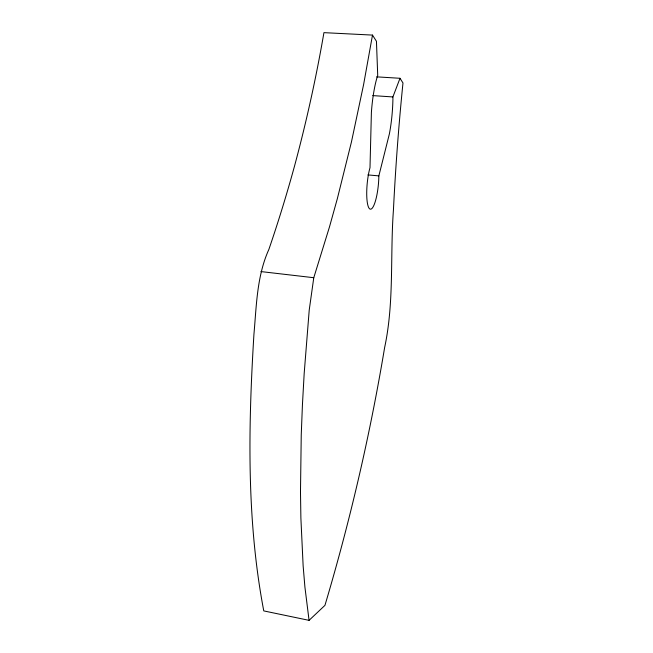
<?xml version="1.0" encoding="UTF-8"?>
<svg xmlns="http://www.w3.org/2000/svg" width="653" height="653" viewBox="0 0 653 653"><rect width="100%" height="100%" fill="white"/><g stroke="black" fill="none" stroke-linecap="round" stroke-linejoin="round"><path stroke-width="0.98" d="M372.496 35.091L363.607 84.555L351.436 142.003L337.34 198.675L329.479 226.918L313.775 277.713L309.22 310.085L304.184 373.443L302.437 404.689L301.245 434.947L300.486 491.782L300.886 518.058L303.131 565.767L304.91 587.047L309.065 620.35L263.771 610.906C246.41 519.902 248.295 426.458 253.927 334.393C256.49 305.775 256.8 276.097 268.856 249.47C278.292 221.938 286.838 194.112 294.527 166.05C306.363 122.062 316.191 77.536 323.937 32.65L372.496 35.091L376.446 41.286L377.72 75.511L377.165 77.013A47.963 10.399 -85.5 0 0 371.394 112.43L369.998 167.69A25.198 5.616 -84.6 0 0 366.994 199.949A25.198 5.616 -84.6 0 0 373.565 206.022A25.198 5.616 -84.6 0 0 378.854 175.877L389.376 133.906A47.963 10.399 -85.5 0 0 392.918 99.085L392.894 96.938L400.003 78.287L376.699 76.858M309.065 620.35L324.941 605.364C350.147 520.8 370.12 434.669 384.617 347.616C394.322 302.363 390.078 255.976 393.424 210.119C395.547 167.666 398.689 125.254 402.983 82.964L400.003 78.287M372.724 95.599L392.894 96.938M367.876 174.914L378.854 175.877M260.922 271.575L313.775 277.713"/></g></svg>
